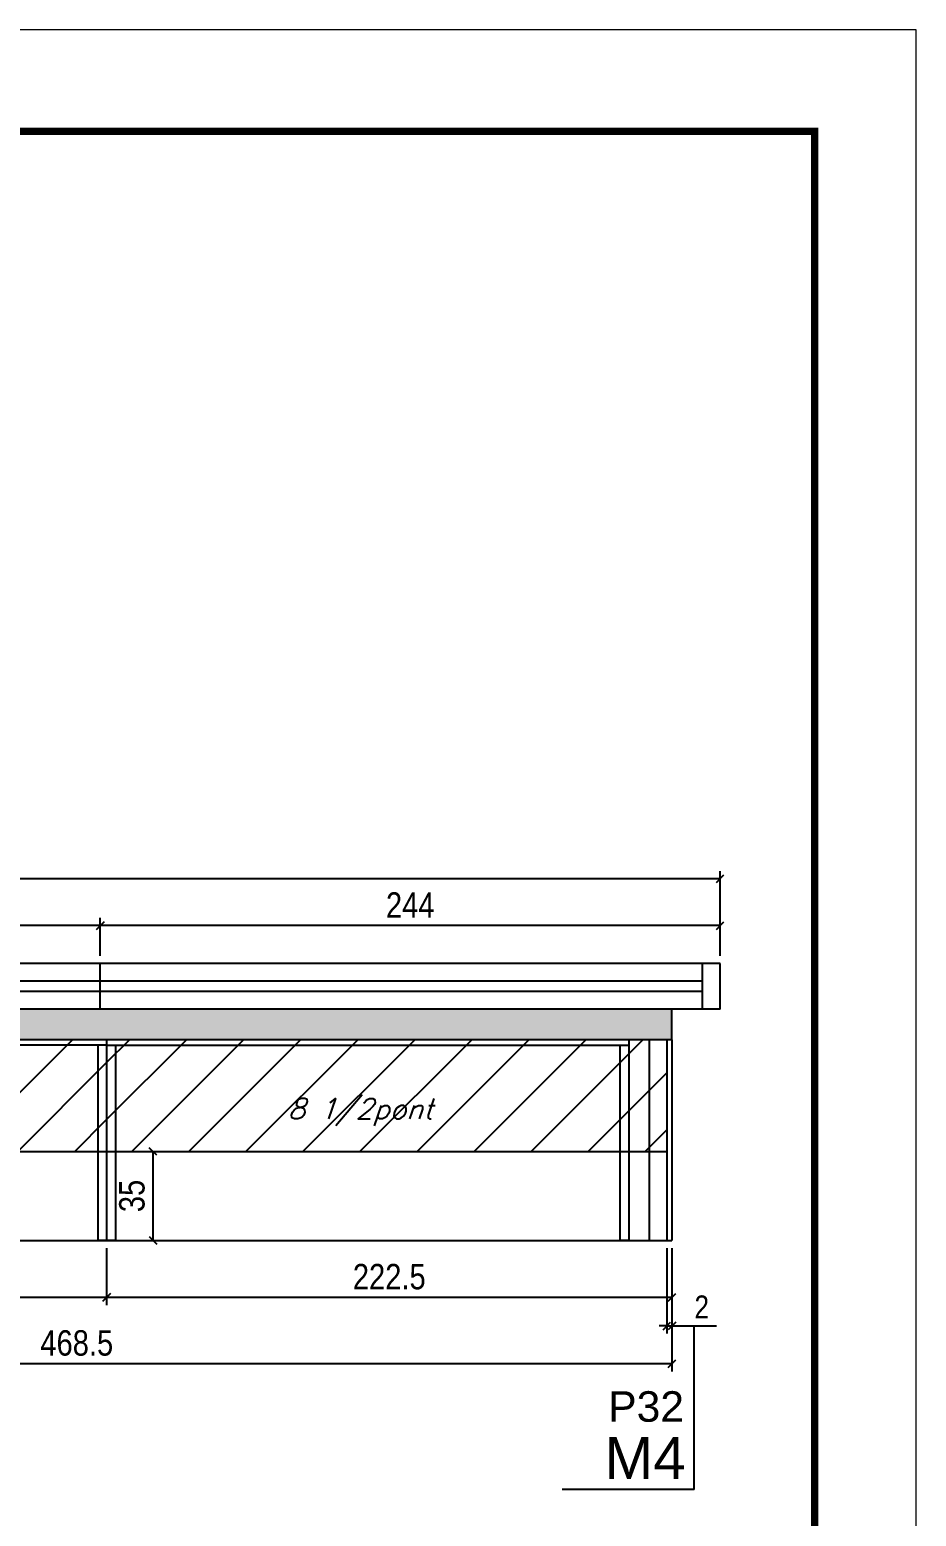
# Model space of a CAD drawing. Extents: x -10448 to -1189, y -11772 to 17235.
# Drawn here: x -6129 to -5780, y 11665 to 12250 of the extents above; entities that cross this region are included whole.
import ezdxf

# ---------------------------------------------------------------- set-up
doc = ezdxf.new("R2010")
doc.units = 0
doc.linetypes.add('DASHED', pattern=[0.75, 0.5, -0.25])
for name, color, linetype in [('5', 5, 'Continuous'), ('COTA', 241, 'Continuous'), ('NOMENCLATURA', 7, 'Continuous'), ('Painéis', 200, 'Continuous'), ('Reaproveitamento', 251, 'Continuous'), ('SARR_2.2x7', 40, 'Continuous'), ('SARR_3.5x7', 81, 'Continuous'), ('texto', 7, 'Continuous')]:
    doc.layers.add(name, color=color, linetype=linetype)
doc.layers.add('Folhas', color=255, linetype='Continuous', lineweight=9)
doc.layers.add('SARRAFO DE PRESSAO', color=251, linetype='DASHED', lineweight=9)
doc.styles.add('COTA TECNICA', font='techl___.ttf', dxfattribs={"height": 10})
doc.styles.add('COTA TECNICA-50', font='techl___.ttf', dxfattribs={"height": 9})
doc.styles.add('Romans', font='romans.shx')
doc.styles.get("Standard").update_dxf_attribs({"font": 'arial.ttf'})
doc.dimstyles.new('COTA PAINEL-50', dxfattribs={"dimtxt": 9, "dimasz": 3, "dimexe": 3, "dimexo": 3, "dimgap": 3, "dimtad": 1, "dimdec": 1, "dimzin": 12, "dimdsep": 46, "dimtxsty": 'COTA TECNICA-50', "dimblk1": 'OBLIQUE', "dimblk2": 'OBLIQUE', "dimsah": 1, "dimcen": 0.9, "dimclrd": 4, "dimclre": 4, "dimclrt": 240, "dimadec": 1, "dimazin": 3, "dimtfac": 1, "dimtdec": 1, "dimtmove": 0, "dimatfit": 3, "dimfxl": 1, "dimtolj": 1, "dimtzin": 12, "dimarcsym": 0})
doc.dimstyles.new('PAINEL', dxfattribs={"dimtxt": 10, "dimasz": 3, "dimexe": 3, "dimexo": 3, "dimgap": 3, "dimtad": 1, "dimdec": 1, "dimzin": 12, "dimdsep": 46, "dimtxsty": 'COTA TECNICA', "dimblk1": 'OBLIQUE', "dimblk2": 'OBLIQUE', "dimsah": 1, "dimcen": 0.9, "dimclrd": 4, "dimclre": 4, "dimclrt": 240, "dimadec": 1, "dimazin": 3, "dimtfac": 1, "dimtdec": 1, "dimtmove": 0, "dimatfit": 3, "dimfxl": 1, "dimtolj": 1, "dimtzin": 12, "dimarcsym": 0})
pattern_1 = [(45, (-136080.078, -19535.033), (-11.2253202, 11.2253202), [])]

# ---------------------------------------------------------------- blocks, each defined once
blk = doc.blocks.new('9999999999')
at = {"layer": 'Folhas'}
blk.add_lwpolyline([(98138.98, 34190.21), (99623.98, 34190.21), (99623.98, 35240.21), (98138.98, 35240.21)], close=True, dxfattribs=at)
at = {"layer": 'Folhas', "color": 30, "const_width": 3}
blk.add_lwpolyline([(98213.98, 34230.21), (99583.98, 34230.21), (99583.98, 35200.21), (98213.98, 35200.21)], close=True, dxfattribs=at)
blk = doc.blocks.new('_Oblique')
at = {"color": 0, "linetype": 'ByBlock', "lineweight": -2}
blk.add_line((-0.5, -0.5), (0.5, 0.5), dxfattribs=at)
blk = doc.blocks.new('*D520')
at = {"layer": 'COTA', "color": 4, "linetype": 'ByBlock', "lineweight": -2, "transparency": 16777216}
for p, q in [((-6098.46, 11770.39), (-6098.46, 11747.96)), ((-5875.96, 11770.39), (-5875.96, 11747.96)), ((-5875.96, 11750.96), (-6098.46, 11750.96))]:
    blk.add_line(p, q, dxfattribs=at)
at = {"layer": 'Defpoints', "color": 0, "linetype": 'ByBlock', "transparency": 16777216}
for p in [(-6098.46, 11773.39), (-5875.96, 11773.39), (-6098.46, 11750.96)]:
    blk.add_point(p, dxfattribs=at)
at = {"layer": 'COTA', "color": 4, "linetype": 'ByBlock', "lineweight": -2, "transparency": 16777216, "xscale": 3, "yscale": 3, "zscale": 3, "rotation": 180}
blk.add_blockref('_Oblique', (-6098.46, 11750.96), dxfattribs=at)
at = {"layer": 'COTA', "color": 4, "linetype": 'ByBlock', "lineweight": -2, "transparency": 16777216, "xscale": 3, "yscale": 3, "zscale": 3}
blk.add_blockref('_Oblique', (-5875.96, 11750.96), dxfattribs=at)
at = {"layer": 'COTA', "color": 240, "linetype": 'ByBlock', "transparency": 16777216, "insert": (-5987.21, 11759.07), "char_height": 10, "attachment_point": 5, "style": 'COTA TECNICA'}
blk.add_mtext('\\A1;222.5', dxfattribs=at)
blk = doc.blocks.new('*D521')
at = {"layer": 'COTA', "color": 4, "linetype": 'ByBlock', "lineweight": -2, "transparency": 16777216}
for p, q in [((-6344.46, 11770.39), (-6344.46, 11747.96)), ((-6098.46, 11770.39), (-6098.46, 11747.96)), ((-6098.46, 11750.96), (-6344.46, 11750.96))]:
    blk.add_line(p, q, dxfattribs=at)
at = {"layer": 'Defpoints', "color": 0, "linetype": 'ByBlock', "transparency": 16777216}
for p in [(-6344.46, 11773.39), (-6098.46, 11773.39), (-6344.46, 11750.96)]:
    blk.add_point(p, dxfattribs=at)
at = {"layer": 'COTA', "color": 4, "linetype": 'ByBlock', "lineweight": -2, "transparency": 16777216, "xscale": 3, "yscale": 3, "zscale": 3, "rotation": 180}
blk.add_blockref('_Oblique', (-6344.46, 11750.96), dxfattribs=at)
at = {"layer": 'COTA', "color": 4, "linetype": 'ByBlock', "lineweight": -2, "transparency": 16777216, "xscale": 3, "yscale": 3, "zscale": 3}
blk.add_blockref('_Oblique', (-6098.46, 11750.96), dxfattribs=at)
at = {"layer": 'COTA', "color": 240, "linetype": 'ByBlock', "transparency": 16777216, "insert": (-6221.46, 11759.06), "char_height": 10, "attachment_point": 5, "style": 'COTA TECNICA'}
blk.add_mtext('\\A1;246', dxfattribs=at)
blk = doc.blocks.new('*D522')
at = {"layer": 'COTA', "color": 4, "linetype": 'ByBlock', "lineweight": -2, "transparency": 16777216}
for p, q in [((-6344.46, 11770.39), (-6344.46, 11721.84)), ((-5875.96, 11770.39), (-5875.96, 11721.84)), ((-5875.96, 11724.84), (-6344.46, 11724.84))]:
    blk.add_line(p, q, dxfattribs=at)
at = {"layer": 'Defpoints', "color": 0, "linetype": 'ByBlock', "transparency": 16777216}
for p in [(-6344.46, 11773.39), (-5875.96, 11773.39), (-6344.46, 11724.84)]:
    blk.add_point(p, dxfattribs=at)
at = {"layer": 'COTA', "color": 4, "linetype": 'ByBlock', "lineweight": -2, "transparency": 16777216, "xscale": 3, "yscale": 3, "zscale": 3, "rotation": 180}
blk.add_blockref('_Oblique', (-6344.46, 11724.84), dxfattribs=at)
at = {"layer": 'COTA', "color": 4, "linetype": 'ByBlock', "lineweight": -2, "transparency": 16777216, "xscale": 3, "yscale": 3, "zscale": 3}
blk.add_blockref('_Oblique', (-5875.96, 11724.84), dxfattribs=at)
at = {"layer": 'COTA', "color": 240, "linetype": 'ByBlock', "transparency": 16777216, "insert": (-6110.21, 11732.97), "char_height": 10, "attachment_point": 5, "style": 'COTA TECNICA'}
blk.add_mtext('\\A1;468.5', dxfattribs=at)
blk = doc.blocks.new('*D547')
at = {"layer": 'COTA', "color": 4, "linetype": 'ByBlock', "lineweight": -2, "transparency": 16777216}
for p, q in [((-5877.96, 11770.39), (-5877.96, 11736.72)), ((-5875.96, 11770.39), (-5875.96, 11736.72)), ((-5877.96, 11739.72), (-5880.96, 11739.72)), ((-5877.96, 11739.72), (-5875.96, 11739.72)), ((-5875.96, 11739.72), (-5858.46, 11739.72))]:
    blk.add_line(p, q, dxfattribs=at)
at = {"layer": 'Defpoints', "color": 0, "linetype": 'ByBlock', "transparency": 16777216}
for p in [(-5877.96, 11773.39), (-5875.96, 11773.39), (-5875.96, 11739.72)]:
    blk.add_point(p, dxfattribs=at)
at = {"layer": 'COTA', "color": 4, "linetype": 'ByBlock', "lineweight": -2, "transparency": 16777216, "xscale": 3, "yscale": 3, "zscale": 3}
blk.add_blockref('_Oblique', (-5877.96, 11739.72), dxfattribs=at)
at = {"layer": 'COTA', "color": 4, "linetype": 'ByBlock', "lineweight": -2, "transparency": 16777216, "xscale": 3, "yscale": 3, "zscale": 3, "rotation": 180}
blk.add_blockref('_Oblique', (-5875.96, 11739.72), dxfattribs=at)
at = {"layer": 'COTA', "color": 240, "linetype": 'ByBlock', "transparency": 16777216, "insert": (-5864.21, 11747.22), "char_height": 9, "attachment_point": 5, "style": 'COTA TECNICA-50'}
blk.add_mtext('\\A1;2', dxfattribs=at)
blk = doc.blocks.new('*D536')
at = {"layer": 'COTA', "color": 4, "lineweight": -2, "transparency": 16777216}
for p, q in [((-6100.96, 11885.39), (-6100.96, 11900.32)), ((-5856.96, 11897.32), (-6100.96, 11897.32)), ((-5856.96, 11885.39), (-5856.96, 11900.32))]:
    blk.add_line(p, q, dxfattribs=at)
at = {"layer": 'Defpoints', "color": 0, "transparency": 16777216}
for p in [(-6100.96, 11897.32), (-6100.96, 11882.39), (-5856.96, 11882.39)]:
    blk.add_point(p, dxfattribs=at)
at = {"layer": 'COTA', "color": 4, "lineweight": -2, "transparency": 16777216, "xscale": 3, "yscale": 3, "zscale": 3, "rotation": 180}
blk.add_blockref('_Oblique', (-6100.96, 11897.32), dxfattribs=at)
at = {"layer": 'COTA', "color": 4, "lineweight": -2, "transparency": 16777216, "xscale": 3, "yscale": 3, "zscale": 3}
blk.add_blockref('_Oblique', (-5856.96, 11897.32), dxfattribs=at)
at = {"layer": 'COTA', "color": 240, "transparency": 16777216, "insert": (-5978.96, 11905.4), "char_height": 10, "attachment_point": 5, "style": 'COTA TECNICA'}
blk.add_mtext('\\A1;244', dxfattribs=at)
blk = doc.blocks.new('*D537')
at = {"layer": 'COTA', "color": 4, "lineweight": -2, "transparency": 16777216}
for p, q in [((-6344.96, 11885.39), (-6344.96, 11900.32)), ((-6100.96, 11897.32), (-6344.96, 11897.32)), ((-6100.96, 11885.39), (-6100.96, 11900.32))]:
    blk.add_line(p, q, dxfattribs=at)
at = {"layer": 'Defpoints', "color": 0, "transparency": 16777216}
for p in [(-6344.96, 11897.32), (-6344.96, 11882.39), (-6100.96, 11882.39)]:
    blk.add_point(p, dxfattribs=at)
at = {"layer": 'COTA', "color": 4, "lineweight": -2, "transparency": 16777216, "xscale": 3, "yscale": 3, "zscale": 3, "rotation": 180}
blk.add_blockref('_Oblique', (-6344.96, 11897.32), dxfattribs=at)
at = {"layer": 'COTA', "color": 4, "lineweight": -2, "transparency": 16777216, "xscale": 3, "yscale": 3, "zscale": 3}
blk.add_blockref('_Oblique', (-6100.96, 11897.32), dxfattribs=at)
at = {"layer": 'COTA', "color": 240, "transparency": 16777216, "insert": (-6222.96, 11905.4), "char_height": 10, "attachment_point": 5, "style": 'COTA TECNICA'}
blk.add_mtext('\\A1;244', dxfattribs=at)
blk = doc.blocks.new('*D535')
at = {"layer": 'COTA', "color": 4, "lineweight": -2, "transparency": 16777216}
for p, q in [((-6829.96, 11885.39), (-6829.96, 11918.76)), ((-5856.96, 11915.76), (-6829.96, 11915.76)), ((-5856.96, 11885.39), (-5856.96, 11918.76))]:
    blk.add_line(p, q, dxfattribs=at)
at = {"layer": 'Defpoints', "color": 0, "transparency": 16777216}
for p in [(-6829.96, 11915.76), (-6829.96, 11882.39), (-5856.96, 11882.39)]:
    blk.add_point(p, dxfattribs=at)
at = {"layer": 'COTA', "color": 4, "lineweight": -2, "transparency": 16777216, "xscale": 3, "yscale": 3, "zscale": 3, "rotation": 180}
blk.add_blockref('_Oblique', (-6829.96, 11915.76), dxfattribs=at)
at = {"layer": 'COTA', "color": 4, "lineweight": -2, "transparency": 16777216, "xscale": 3, "yscale": 3, "zscale": 3}
blk.add_blockref('_Oblique', (-5856.96, 11915.76), dxfattribs=at)
at = {"layer": 'COTA', "color": 240, "transparency": 16777216, "insert": (-6343.46, 11924.01), "char_height": 10, "attachment_point": 5, "style": 'COTA TECNICA'}
blk.add_mtext('\\A1;973', dxfattribs=at)
blk = doc.blocks.new('*D550')
at = {"layer": 'COTA', "color": 4, "lineweight": -2, "transparency": 16777216}
for p, q in [((-6095.46, 11808.39), (-6077.24, 11808.39)), ((-6080.24, 11808.39), (-6080.24, 11773.39)), ((-6095.46, 11773.39), (-6077.24, 11773.39))]:
    blk.add_line(p, q, dxfattribs=at)
at = {"layer": 'Defpoints', "color": 0, "transparency": 16777216}
for p in [(-6098.46, 11808.39), (-6098.46, 11773.39), (-6080.24, 11773.39)]:
    blk.add_point(p, dxfattribs=at)
at = {"layer": 'COTA', "color": 4, "lineweight": -2, "transparency": 16777216, "xscale": 3, "yscale": 3, "zscale": 3}
for p, rotation in [((-6080.24, 11808.39), 90), ((-6080.24, 11773.39), 270)]:
    blk.add_blockref('_Oblique', p, dxfattribs=dict(at, rotation=rotation))
at = {"layer": 'COTA', "color": 240, "transparency": 16777216, "insert": (-6088.46, 11790.89), "char_height": 10, "attachment_point": 5, "rotation": 90, "style": 'COTA TECNICA'}
blk.add_mtext('\\A1;35', dxfattribs=at)

msp = doc.modelspace()

# ---------------------------------------------------------------- hatches: boundary and pattern name
at = {"layer": 'COTA', "linetype": 'ByBlock'}
h = msp.add_hatch(dxfattribs=at)
h.set_pattern_fill('AR-CONC', color=256, scale=0.03)
h.set_pattern_definition([(50, (205.7045, -2321.2864), (5.4655401, -0.4781726), [0.5715, -6.2865]), (355, (205.7045, -2321.2864), (-1.0573026, 5.7317054), [0.4572, -5.0292175]), (100.451445, (206.16, -2321.3263), (4.4082374, 5.2535326), [0.4857003, -5.3427073]), (46.1842, (205.7045, -2319.7624), (8.1323712, -1.2612698), [0.85725, -9.42975]), (96.63556, (206.382, -2319.8675), (7.122124, 7.4227837), [0.7285507, -8.0140682]), (351.18415, (205.7045, -2319.7624), (7.122124, 7.4227837), [0.685799, -7.543792]), (21, (206.4665, -2320.1434), (4.5484317, -3.067956), [0.5715, -6.2865]), (326, (206.4665, -2320.1434), (1.8540609, 5.525639), [0.4572, -5.0292]), (71.451445, (206.8456, -2320.399), (6.4024926, 2.457683), [0.4857003, -5.3426981]), (37.5, (205.7045, -2321.2864), (0.0926581, 2.53665117), [0, -4.96824, 0, -5.1054, 0, -5.04825]), (7.5, (205.7045, -2321.2864), (2.00458988, 3.00541724), [0, -2.91084, 0, -4.85394, 0, -1.92405]), (327.5, (204.0053, -2321.2864), (4.06771786, -0.17186232), [0, -1.905, 0, -5.9436, 0, -7.8867]), (317.5, (203.2433, -2321.2864), (4.44387544, 0.7627947), [0, -2.4765, 0, -3.94716, 0, -5.6007])])
h.paths.add_polyline_path([(-6344.46, 11852.39), (-5875.96, 11852.39), (-5875.96, 11864.39), (-6325.46, 11864.39), (-6829.96, 11864.39), (-6836.46, 11864.39), (-6836.46, 11852.39), (-6368.46, 11852.39), (-6368.46, 11773.39), (-6344.46, 11773.39)])
at = {"layer": 'Reaproveitamento', "linetype": 'ByBlock'}
h = msp.add_hatch(dxfattribs=at)
h.set_pattern_fill('ANSI31', color=256, scale=5)
h.set_pattern_definition(pattern_1)
h.paths.add_polyline_path([(-6342.46, 11852.39), (-6342.46, 11808.39), (-6098.46, 11808.39), (-6098.46, 11852.39)])
h = msp.add_hatch(dxfattribs=at)
h.set_pattern_fill('ANSI31', color=256, scale=5)
h.set_pattern_definition(pattern_1)
h.paths.add_polyline_path([(-5877.96, 11808.39), (-5877.96, 11852.39), (-6098.46, 11852.39), (-6098.46, 11808.39)])

# ---------------------------------------------------------------- linework, layer by layer
at = {"layer": 'COTA', "linetype": 'ByBlock'}
msp.add_line((-5875.96, 11852.39), (-5875.96, 11864.39), dxfattribs=at)
at = {"layer": 'NOMENCLATURA', "linetype": 'Continuous'}
for q in [(-5867.21, 11739.72), (-5919.1, 11675.31)]:
    msp.add_line((-5867.21, 11675.31), q, dxfattribs=at)
at = {"layer": 'Painéis'}
for p, q in [((-5856.96, 11882.39), (-6829.96, 11882.39)), ((-5856.96, 11864.39), (-6325.46, 11864.39)), ((-5875.96, 11852.39), (-6344.46, 11852.39)), ((-5877.96, 11852.39), (-6342.46, 11852.39)), ((-6098.46, 11852.39), (-6098.46, 11773.39)), ((-5877.96, 11852.39), (-5877.96, 11773.39)), ((-5875.96, 11852.39), (-5875.96, 11773.39)), ((-6342.46, 11808.39), (-5877.96, 11808.39)), ((-6344.46, 11773.39), (-5875.96, 11773.39))]:
    msp.add_line(p, q, dxfattribs=at)
at = {"layer": 'Painéis', "linetype": 'ByBlock'}
for p, q in [((-6100.96, 11864.39), (-6100.96, 11882.39)), ((-5856.96, 11864.39), (-5856.96, 11882.39))]:
    msp.add_line(p, q, dxfattribs=at)
at = {"layer": 'SARR_2.2x7', "linetype": 'Continuous'}
for p, q in [((-5863.96, 11864.39), (-5863.96, 11882.39)), ((-6100.96, 11875.39), (-6344.96, 11875.39)), ((-5863.96, 11875.39), (-6100.96, 11875.39)), ((-6100.96, 11871.39), (-6344.96, 11871.39)), ((-5863.96, 11871.39), (-6100.96, 11871.39)), ((-6098.46, 11850.19), (-6327.46, 11850.19)), ((-6098.46, 11850.19), (-5892.96, 11850.19)), ((-5884.96, 11852.39), (-5884.96, 11808.39)), ((-5884.96, 11808.39), (-5884.96, 11773.39))]:
    msp.add_line(p, q, dxfattribs=at)
at = {"layer": 'SARR_3.5x7'}
for p, q in [((-6101.96, 11850.19), (-6101.96, 11773.39)), ((-6094.96, 11850.19), (-6094.96, 11773.39)), ((-5896.46, 11850.19), (-5896.46, 11773.39)), ((-5892.96, 11852.39), (-5892.96, 11773.39)), ((-6098.46, 11808.39), (-6098.46, 11773.39)), ((-6094.96, 11773.39), (-6101.96, 11773.39)), ((-5892.96, 11773.39), (-5896.46, 11773.39))]:
    msp.add_line(p, q, dxfattribs=at)

# ---------------------------------------------------------------- block references
at = {"layer": 'SARRAFO DE PRESSAO', "color": 6, "linetype": 'ByBlock'}
msp.add_blockref('9999999999', (-105403.76, -22990.28), dxfattribs=at)

# ---------------------------------------------------------------- texts
at = {"layer": '5', "linetype": 'Continuous'}
msp.add_text('P32', height=12, rotation=359.99996, dxfattribs=at).set_placement((-5901.03, 11702.02))
at = {"layer": 'NOMENCLATURA', "linetype": 'Continuous'}
msp.add_text('M4', height=16.5, dxfattribs=at).set_placement((-5902.51, 11679.51))
at = {"layer": 'texto', "color": 2, "insert": (-5998.62, 11823.86), "char_height": 8, "attachment_point": 5, "style": 'Romans'}
msp.add_mtext('{\\Q19;\\C256;8 1/2pont}', dxfattribs=at)

# ---------------------------------------------------------------- dimensions: what is measured, and where the dimension line sits
at = {"layer": 'COTA'}
for base, p1, p2, angle, picture, middle in [((-6829.96, 11915.76), (-5856.96, 11882.39), (-6829.96, 11882.39), 180, '*D535', (-6343.46, 11924.01)), ((-6100.96, 11897.32), (-5856.96, 11882.39), (-6100.96, 11882.39), 180, '*D536', (-5978.96, 11905.4)), ((-6080.24, 11773.39), (-6098.46, 11808.39), (-6098.46, 11773.39), 90, '*D550', (-6088.46, 11790.89))]:
    dim = msp.add_linear_dim(base=base, p1=p1, p2=p2, angle=angle, dimstyle='PAINEL', dxfattribs=at)
    dim.commit()
    dim.dimension.update_dxf_attribs({"geometry": picture, "text_midpoint": middle})
dim = msp.add_linear_dim(base=(-6344.96, 11897.32), p1=(-6100.96, 11882.39), p2=(-6344.96, 11882.39), angle=180, dimstyle='PAINEL', override={"dimtmove": 1}, dxfattribs=at)
dim.commit()
dim.dimension.update_dxf_attribs({"geometry": '*D537', "text_midpoint": (-6222.96, 11905.4)})
at = {"layer": 'COTA', "linetype": 'ByBlock'}
dim = msp.add_linear_dim(base=(-6344.46, 11750.96), p1=(-6098.46, 11773.39), p2=(-6344.46, 11773.39), angle=180, dimstyle='PAINEL', override={"dimtmove": 1}, dxfattribs=at)
dim.commit()
dim.dimension.update_dxf_attribs({"geometry": '*D521', "text_midpoint": (-6221.46, 11759.06)})
for base, p1, p2, dimstyle, picture, middle in [((-6344.46, 11724.84), (-5875.96, 11773.39), (-6344.46, 11773.39), 'PAINEL', '*D522', (-6110.21, 11732.97)), ((-6098.46, 11750.96), (-5875.96, 11773.39), (-6098.46, 11773.39), 'PAINEL', '*D520', (-5987.21, 11759.07)), ((-5875.96, 11739.72), (-5877.96, 11773.39), (-5875.96, 11773.39), 'COTA PAINEL-50', '*D547', (-5864.21, 11747.22))]:
    dim = msp.add_linear_dim(base=base, p1=p1, p2=p2, angle=180, dimstyle=dimstyle, dxfattribs=at)
    dim.commit()
    dim.dimension.update_dxf_attribs({"geometry": picture, "text_midpoint": middle})

doc.saveas('drawing.dxf')
